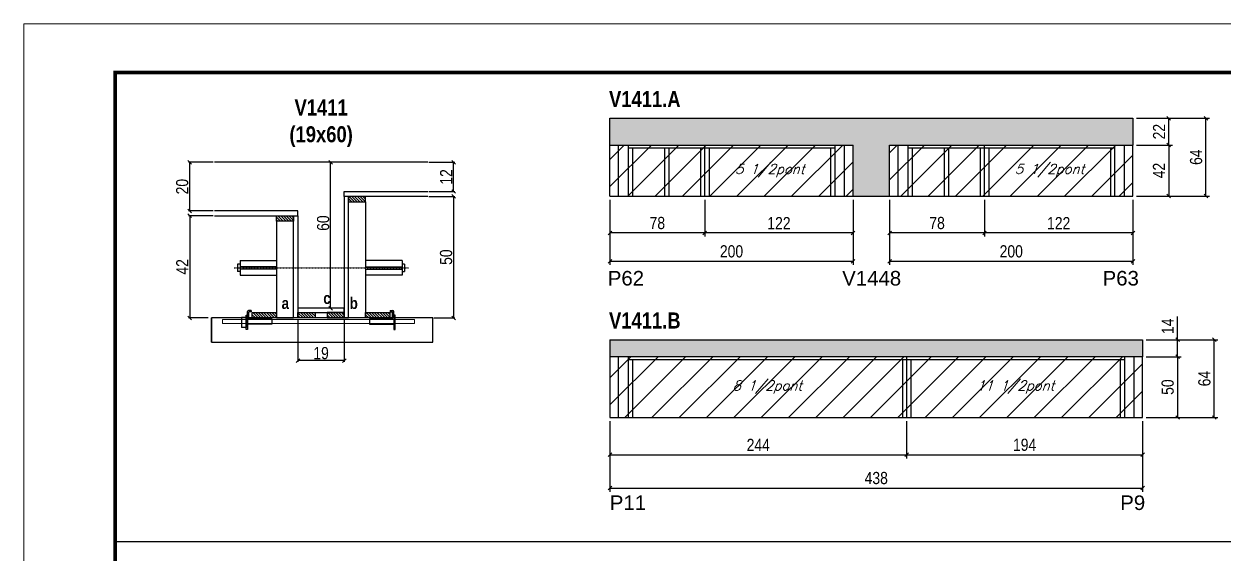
# Model space of a CAD drawing. Extents: x 3309 to 9563, y -2522 to 14608.
# Drawn here: x 4908 to 5894, y 9578 to 10014 of the extents above; entities that cross this region are included whole.
import ezdxf

# ---------------------------------------------------------------- set-up
doc = ezdxf.new("R2010")
doc.units = 0
doc.linetypes.add('DASHED', pattern=[0.75, 0.5, -0.25])
doc.linetypes.add('HIDDEN', pattern=[0.375, 0.25, -0.125])
for name, color, linetype in [('5', 5, 'Continuous'), ('barrote', 251, 'Continuous'), ('COTA', 241, 'Continuous'), ('detalhes', 4, 'Continuous'), ('NOMENCLATURA', 7, 'Continuous'), ('Painéis', 200, 'Continuous'), ('presilha', 1, 'Continuous'), ('SARR_2.2x10', 60, 'Continuous'), ('SARR_2.2x7', 40, 'Continuous'), ('SARR_3.5x7', 81, 'Continuous'), ('TENSOR', 3, 'Continuous'), ('texto', 7, 'Continuous')]:
    doc.layers.add(name, color=color, linetype=linetype)
for name, color, linetype, lineweight in [('CONCRETO', 251, 'Continuous', 25), ('Folhas', 255, 'Continuous', 9), ('Hachura', 251, 'Continuous', 9), ('SARRAFO DE PRESSAO', 251, 'DASHED', 9), ('SCO-___-LAJ', 2, 'Continuous', 0)]:
    doc.layers.add(name, color=color, linetype=linetype, lineweight=lineweight)
doc.styles.add('COTA TECNICA', font='techl___.ttf', dxfattribs={"height": 10})
doc.styles.add('COTA TECNICA 2X', font='techl___.ttf', dxfattribs={"height": 10})
doc.styles.add('Romans', font='romans.shx')
doc.styles.get("Standard").update_dxf_attribs({"font": 'arial.ttf'})
doc.styles.add('TECNICA', font='techb___.ttf', dxfattribs={"height": 10})
doc.dimstyles.new('PAINEL', dxfattribs={"dimtxt": 10, "dimasz": 3, "dimexe": 3, "dimexo": 3, "dimgap": 3, "dimtad": 1, "dimdec": 1, "dimzin": 12, "dimdsep": 46, "dimtxsty": 'COTA TECNICA', "dimblk1": 'OBLIQUE', "dimblk2": 'OBLIQUE', "dimsah": 1, "dimcen": 0.9, "dimclrd": 4, "dimclre": 4, "dimclrt": 240, "dimadec": 1, "dimazin": 3, "dimtfac": 1, "dimtdec": 1, "dimtmove": 0, "dimatfit": 3, "dimfxl": 1, "dimtolj": 1, "dimtzin": 12, "dimarcsym": 0})
doc.dimstyles.new('SECAO', dxfattribs={"dimscale": 0.333333, "dimtxt": 5, "dimasz": 9, "dimexe": 3, "dimexo": 3, "dimgap": 3, "dimtad": 1, "dimdec": 1, "dimlfac": 0.5, "dimzin": 12, "dimdsep": 46, "dimtxsty": 'COTA TECNICA 2X', "dimblk1": 'OBLIQUE', "dimblk2": 'OBLIQUE', "dimsah": 1, "dimcen": 0.9, "dimclrd": 4, "dimclre": 4, "dimclrt": 240, "dimadec": 1, "dimazin": 3, "dimtfac": 1, "dimtdec": 1, "dimtmove": 0, "dimatfit": 3, "dimfxl": 1, "dimtolj": 1, "dimtzin": 12, "dimarcsym": 0})
pattern_1 = [(135, (38368.6903, -113740.4296), (-1.122532015, -1.122532015), [])]

# ---------------------------------------------------------------- blocks, each defined once
blk = doc.blocks.new('9999999999')
at = {"layer": 'Folhas'}
blk.add_lwpolyline([(98138.98, 34190.21), (99623.98, 34190.21), (99623.98, 35240.21), (98138.98, 35240.21)], close=True, dxfattribs=at)
at = {"layer": 'Folhas', "color": 30, "const_width": 3}
blk.add_lwpolyline([(98213.98, 34230.21), (99583.98, 34230.21), (99583.98, 35200.21), (98213.98, 35200.21)], close=True, dxfattribs=at)
blk = doc.blocks.new('_Oblique')
at = {"color": 0, "linetype": 'ByBlock', "lineweight": -2}
blk.add_line((-0.5, -0.5), (0.5, 0.5), dxfattribs=at)
blk = doc.blocks.new('*D2009')
at = {"layer": 'COTA', "color": 4, "lineweight": -2, "transparency": 16777216}
for p, q in [((5133.15, 9770.74), (5133.15, 9735.65)), ((5171.15, 9770.74), (5171.15, 9735.65)), ((5171.15, 9736.65), (5133.15, 9736.65))]:
    blk.add_line(p, q, dxfattribs=at)
at = {"layer": 'Defpoints', "color": 0, "transparency": 16777216}
for p in [(5133.15, 9771.74), (5171.15, 9771.74), (5133.15, 9736.65)]:
    blk.add_point(p, dxfattribs=at)
at = {"layer": 'COTA', "color": 4, "lineweight": -2, "transparency": 16777216, "xscale": 3, "yscale": 3, "zscale": 3, "rotation": 180}
blk.add_blockref('_Oblique', (5133.15, 9736.65), dxfattribs=at)
at = {"layer": 'COTA', "color": 4, "lineweight": -2, "transparency": 16777216, "xscale": 3, "yscale": 3, "zscale": 3}
blk.add_blockref('_Oblique', (5171.15, 9736.65), dxfattribs=at)
at = {"layer": 'COTA', "color": 240, "transparency": 16777216, "insert": (5152.15, 9742.74), "char_height": 10, "attachment_point": 5, "style": 'COTA TECNICA 2X'}
blk.add_mtext('\\A1;19', dxfattribs=at)
blk = doc.blocks.new('PRESILHA METÁLICA 1')
at = {"layer": 'presilha'}
for p, q in [((6, 15.5), (7.5, 15.5)), ((6, -2.5), (6, 15.5)), ((7.5, 10.6), (7.5, 19.9)), ((7.5, 15.5), (7.5, -2.5)), ((12, 21), (8.6, 21)), ((9, 11.6), (9, 18.9)), ((12, 19.5), (9.6, 19.5)), ((12, 21), (12, 19.5)), ((0, 13), (6, 13)), ((0, 13), (0, 0)), ((6, 0), (0, 0)), ((6, 13), (6, 0)), ((37.5, 4.1), (7.5, 4.1)), ((37.5, 11), (9.6, 11)), ((37.5, 11), (37.5, 4.1)), ((7.5, -2.5), (6, -2.5))]:
    blk.add_line(p, q, dxfattribs=at)
for centre, radius, start, end in [((8.6, 19.9), 1.14, 90, 180), ((9.6, 18.9), 0.57, 90, 180), ((9.6, 11.6), 0.57, 180, 270)]:
    blk.add_arc(centre, radius, start, end, dxfattribs=at)
blk = doc.blocks.new('PRESILHA METÁLICA 2')
at = {"layer": 'presilha'}
for p, q in [((-5.2, 23.5), (-5.2, 22)), ((-5.2, 23.5), (-1.9, 23.5)), ((-5.2, 22), (-2.8, 22)), ((-2.2, 14.1), (-2.2, 21.4)), ((0.8, 18), (-0.8, 18)), ((-0.8, 18), (-0.8, 0)), ((-0.8, 14.6), (-0.8, 22.4)), ((0.8, 0), (0.8, 18)), ((-30.8, 13.5), (-30.8, 6.6)), ((-30.8, 13.5), (-2.8, 13.5)), ((-30.8, 6.6), (-0.8, 6.6)), ((-0.8, 0), (0.8, 0))]:
    blk.add_line(p, q, dxfattribs=at)
for centre, radius, start, end in [((-2.8, 21.4), 0.57, 0, 90), ((-1.9, 22.4), 1.14, 0, 90), ((-2.8, 14.1), 0.57, 270, 0)]:
    blk.add_arc(centre, radius, start, end, dxfattribs=at)
blk = doc.blocks.new('*D2010')
at = {"layer": 'COTA', "color": 4, "lineweight": -2, "transparency": 16777216}
for p, q in [((5063.45, 9855.74), (5043.1, 9855.74)), ((5044.1, 9855.74), (5044.1, 9771.74)), ((5059.34, 9771.74), (5043.1, 9771.74))]:
    blk.add_line(p, q, dxfattribs=at)
at = {"layer": 'Defpoints', "color": 0, "transparency": 16777216}
for p in [(5064.45, 9855.74), (5044.1, 9771.74), (5060.34, 9771.74)]:
    blk.add_point(p, dxfattribs=at)
at = {"layer": 'COTA', "color": 4, "lineweight": -2, "transparency": 16777216, "xscale": 3, "yscale": 3, "zscale": 3}
for p, rotation in [((5044.1, 9855.74), 90), ((5044.1, 9771.74), 270)]:
    blk.add_blockref('_Oblique', p, dxfattribs=dict(at, rotation=rotation))
at = {"layer": 'COTA', "color": 240, "transparency": 16777216, "insert": (5038.03, 9813.74), "char_height": 10, "attachment_point": 5, "rotation": 90, "style": 'COTA TECNICA 2X'}
blk.add_mtext('\\A1;42', dxfattribs=at)
blk = doc.blocks.new('*D2011')
at = {"layer": 'COTA', "color": 4, "lineweight": -2, "transparency": 16777216}
for p, q in [((5240.85, 9871.74), (5262.07, 9871.74)), ((5261.07, 9871.74), (5261.07, 9771.74)), ((5244.96, 9771.74), (5262.07, 9771.74))]:
    blk.add_line(p, q, dxfattribs=at)
at = {"layer": 'Defpoints', "color": 0, "transparency": 16777216}
for p in [(5239.85, 9871.74), (5243.96, 9771.74), (5261.07, 9771.74)]:
    blk.add_point(p, dxfattribs=at)
at = {"layer": 'COTA', "color": 4, "lineweight": -2, "transparency": 16777216, "xscale": 3, "yscale": 3, "zscale": 3}
for p, rotation in [((5261.07, 9871.74), 90), ((5261.07, 9771.74), 270)]:
    blk.add_blockref('_Oblique', p, dxfattribs=dict(at, rotation=rotation))
at = {"layer": 'COTA', "color": 240, "transparency": 16777216, "insert": (5254.96, 9821.74), "char_height": 10, "attachment_point": 5, "rotation": 90, "style": 'COTA TECNICA 2X'}
blk.add_mtext('\\A1;50', dxfattribs=at)
blk = doc.blocks.new('*D2012')
at = {"layer": 'COTA', "color": 4, "lineweight": -2, "transparency": 16777216}
for p, q in [((5170.15, 9899.74), (5158.98, 9899.74)), ((5159.98, 9779.74), (5159.98, 9899.74)), ((5170.15, 9779.74), (5158.98, 9779.74))]:
    blk.add_line(p, q, dxfattribs=at)
at = {"layer": 'Defpoints', "color": 0, "transparency": 16777216}
for p in [(5159.98, 9899.74), (5171.15, 9899.74), (5171.15, 9779.74)]:
    blk.add_point(p, dxfattribs=at)
at = {"layer": 'COTA', "color": 4, "lineweight": -2, "transparency": 16777216, "xscale": 3, "yscale": 3, "zscale": 3}
for p, rotation in [((5159.98, 9899.74), 90), ((5159.98, 9779.74), 270)]:
    blk.add_blockref('_Oblique', p, dxfattribs=dict(at, rotation=rotation))
at = {"layer": 'COTA', "color": 240, "transparency": 16777216, "insert": (5153.87, 9849.74), "char_height": 10, "attachment_point": 5, "rotation": 90, "style": 'COTA TECNICA 2X'}
blk.add_mtext('\\A1;60', dxfattribs=at)
blk = doc.blocks.new('*D2013')
at = {"layer": 'COTA', "color": 4, "lineweight": -2, "transparency": 16777216}
for p, q in [((5240.85, 9899.74), (5262.07, 9899.74)), ((5261.07, 9875.74), (5261.07, 9899.74)), ((5240.85, 9875.74), (5262.07, 9875.74))]:
    blk.add_line(p, q, dxfattribs=at)
at = {"layer": 'Defpoints', "color": 0, "transparency": 16777216}
for p in [(5239.85, 9899.74), (5261.07, 9899.74), (5239.85, 9875.74)]:
    blk.add_point(p, dxfattribs=at)
at = {"layer": 'COTA', "color": 4, "lineweight": -2, "transparency": 16777216, "xscale": 3, "yscale": 3, "zscale": 3}
for p, rotation in [((5261.07, 9899.74), 90), ((5261.07, 9875.74), 270)]:
    blk.add_blockref('_Oblique', p, dxfattribs=dict(at, rotation=rotation))
at = {"layer": 'COTA', "color": 240, "transparency": 16777216, "insert": (5255.01, 9887.74), "char_height": 10, "attachment_point": 5, "rotation": 90, "style": 'COTA TECNICA 2X'}
blk.add_mtext('\\A1;12', dxfattribs=at)
blk = doc.blocks.new('*D2014')
at = {"layer": 'COTA', "color": 4, "lineweight": -2, "transparency": 16777216}
for p, q in [((5063.45, 9899.74), (5043.1, 9899.74)), ((5044.1, 9859.74), (5044.1, 9899.74)), ((5063.45, 9859.74), (5043.1, 9859.74))]:
    blk.add_line(p, q, dxfattribs=at)
at = {"layer": 'Defpoints', "color": 0, "transparency": 16777216}
for p in [(5044.1, 9899.74), (5064.45, 9899.74), (5064.45, 9859.74)]:
    blk.add_point(p, dxfattribs=at)
at = {"layer": 'COTA', "color": 4, "lineweight": -2, "transparency": 16777216, "xscale": 3, "yscale": 3, "zscale": 3}
for p, rotation in [((5044.1, 9899.74), 90), ((5044.1, 9859.74), 270)]:
    blk.add_blockref('_Oblique', p, dxfattribs=dict(at, rotation=rotation))
at = {"layer": 'COTA', "color": 240, "transparency": 16777216, "insert": (5038, 9879.74), "char_height": 10, "attachment_point": 5, "rotation": 90, "style": 'COTA TECNICA 2X'}
blk.add_mtext('\\A1;20', dxfattribs=at)
blk = doc.blocks.new('*D2015')
at = {"layer": 'COTA', "color": 4, "linetype": 'ByBlock', "lineweight": -2, "transparency": 16777216}
for p, q in [((5389.6, 9868.98), (5389.6, 9815.36)), ((5589.6, 9868.98), (5589.6, 9815.36)), ((5389.6, 9818.36), (5589.6, 9818.36))]:
    blk.add_line(p, q, dxfattribs=at)
at = {"layer": 'Defpoints', "color": 0, "linetype": 'ByBlock', "transparency": 16777216}
for p in [(5389.6, 9871.98), (5589.6, 9871.98), (5589.6, 9818.36)]:
    blk.add_point(p, dxfattribs=at)
at = {"layer": 'COTA', "color": 4, "linetype": 'ByBlock', "lineweight": -2, "transparency": 16777216, "xscale": 3, "yscale": 3, "zscale": 3, "rotation": 180}
blk.add_blockref('_Oblique', (5389.6, 9818.36), dxfattribs=at)
at = {"layer": 'COTA', "color": 4, "linetype": 'ByBlock', "lineweight": -2, "transparency": 16777216, "xscale": 3, "yscale": 3, "zscale": 3}
blk.add_blockref('_Oblique', (5589.6, 9818.36), dxfattribs=at)
at = {"layer": 'COTA', "color": 240, "linetype": 'ByBlock', "transparency": 16777216, "insert": (5489.6, 9826.46), "char_height": 10, "attachment_point": 5, "style": 'COTA TECNICA'}
blk.add_mtext('\\A1;200', dxfattribs=at)
blk = doc.blocks.new('*D2016')
at = {"layer": 'COTA', "color": 4, "lineweight": -2, "transparency": 16777216}
for p, q in [((5467.6, 9868.98), (5467.6, 9838.67)), ((5589.6, 9868.98), (5589.6, 9838.67)), ((5589.6, 9841.67), (5467.6, 9841.67))]:
    blk.add_line(p, q, dxfattribs=at)
at = {"layer": 'Defpoints', "color": 0, "transparency": 16777216}
for p in [(5467.6, 9871.98), (5589.6, 9871.98), (5467.6, 9841.67)]:
    blk.add_point(p, dxfattribs=at)
at = {"layer": 'COTA', "color": 4, "lineweight": -2, "transparency": 16777216, "xscale": 3, "yscale": 3, "zscale": 3, "rotation": 180}
blk.add_blockref('_Oblique', (5467.6, 9841.67), dxfattribs=at)
at = {"layer": 'COTA', "color": 4, "lineweight": -2, "transparency": 16777216, "xscale": 3, "yscale": 3, "zscale": 3}
blk.add_blockref('_Oblique', (5589.6, 9841.67), dxfattribs=at)
at = {"layer": 'COTA', "color": 240, "transparency": 16777216, "insert": (5528.6, 9849.73), "char_height": 10, "attachment_point": 5, "style": 'COTA TECNICA'}
blk.add_mtext('\\A1;122', dxfattribs=at)
blk = doc.blocks.new('*D2017')
at = {"layer": 'COTA', "color": 4, "lineweight": -2, "transparency": 16777216}
for p, q in [((5389.6, 9868.98), (5389.6, 9838.67)), ((5467.6, 9868.98), (5467.6, 9838.67)), ((5467.6, 9841.67), (5389.6, 9841.67))]:
    blk.add_line(p, q, dxfattribs=at)
at = {"layer": 'Defpoints', "color": 0, "transparency": 16777216}
for p in [(5389.6, 9871.98), (5467.6, 9871.98), (5389.6, 9841.67)]:
    blk.add_point(p, dxfattribs=at)
at = {"layer": 'COTA', "color": 4, "lineweight": -2, "transparency": 16777216, "xscale": 3, "yscale": 3, "zscale": 3, "rotation": 180}
blk.add_blockref('_Oblique', (5389.6, 9841.67), dxfattribs=at)
at = {"layer": 'COTA', "color": 4, "lineweight": -2, "transparency": 16777216, "xscale": 3, "yscale": 3, "zscale": 3}
blk.add_blockref('_Oblique', (5467.6, 9841.67), dxfattribs=at)
at = {"layer": 'COTA', "color": 240, "transparency": 16777216, "insert": (5428.6, 9849.77), "char_height": 10, "attachment_point": 5, "style": 'COTA TECNICA'}
blk.add_mtext('\\A1;78', dxfattribs=at)
blk = doc.blocks.new('*D2018')
at = {"layer": 'COTA', "color": 4, "linetype": 'ByBlock', "lineweight": -2, "transparency": 16777216}
for p, q in [((5619.6, 9868.98), (5619.6, 9815.36)), ((5819.6, 9868.98), (5819.6, 9815.36)), ((5619.6, 9818.36), (5819.6, 9818.36))]:
    blk.add_line(p, q, dxfattribs=at)
at = {"layer": 'Defpoints', "color": 0, "linetype": 'ByBlock', "transparency": 16777216}
for p in [(5619.6, 9871.98), (5819.6, 9871.98), (5819.6, 9818.36)]:
    blk.add_point(p, dxfattribs=at)
at = {"layer": 'COTA', "color": 4, "linetype": 'ByBlock', "lineweight": -2, "transparency": 16777216, "xscale": 3, "yscale": 3, "zscale": 3, "rotation": 180}
blk.add_blockref('_Oblique', (5619.6, 9818.36), dxfattribs=at)
at = {"layer": 'COTA', "color": 4, "linetype": 'ByBlock', "lineweight": -2, "transparency": 16777216, "xscale": 3, "yscale": 3, "zscale": 3}
blk.add_blockref('_Oblique', (5819.6, 9818.36), dxfattribs=at)
at = {"layer": 'COTA', "color": 240, "linetype": 'ByBlock', "transparency": 16777216, "insert": (5719.6, 9826.46), "char_height": 10, "attachment_point": 5, "style": 'COTA TECNICA'}
blk.add_mtext('\\A1;200', dxfattribs=at)
blk = doc.blocks.new('*D2019')
at = {"layer": 'COTA', "color": 4, "lineweight": -2, "transparency": 16777216}
for p, q in [((5697.6, 9868.98), (5697.6, 9838.67)), ((5819.6, 9868.98), (5819.6, 9838.67)), ((5819.6, 9841.67), (5697.6, 9841.67))]:
    blk.add_line(p, q, dxfattribs=at)
at = {"layer": 'Defpoints', "color": 0, "transparency": 16777216}
for p in [(5697.6, 9871.98), (5819.6, 9871.98), (5697.6, 9841.67)]:
    blk.add_point(p, dxfattribs=at)
at = {"layer": 'COTA', "color": 4, "lineweight": -2, "transparency": 16777216, "xscale": 3, "yscale": 3, "zscale": 3, "rotation": 180}
blk.add_blockref('_Oblique', (5697.6, 9841.67), dxfattribs=at)
at = {"layer": 'COTA', "color": 4, "lineweight": -2, "transparency": 16777216, "xscale": 3, "yscale": 3, "zscale": 3}
blk.add_blockref('_Oblique', (5819.6, 9841.67), dxfattribs=at)
at = {"layer": 'COTA', "color": 240, "transparency": 16777216, "insert": (5758.6, 9849.73), "char_height": 10, "attachment_point": 5, "style": 'COTA TECNICA'}
blk.add_mtext('\\A1;122', dxfattribs=at)
blk = doc.blocks.new('*D2020')
at = {"layer": 'COTA', "color": 4, "lineweight": -2, "transparency": 16777216}
for p, q in [((5619.6, 9868.98), (5619.6, 9838.67)), ((5697.6, 9868.98), (5697.6, 9838.67)), ((5697.6, 9841.67), (5619.6, 9841.67))]:
    blk.add_line(p, q, dxfattribs=at)
at = {"layer": 'Defpoints', "color": 0, "transparency": 16777216}
for p in [(5619.6, 9871.98), (5697.6, 9871.98), (5619.6, 9841.67)]:
    blk.add_point(p, dxfattribs=at)
at = {"layer": 'COTA', "color": 4, "lineweight": -2, "transparency": 16777216, "xscale": 3, "yscale": 3, "zscale": 3, "rotation": 180}
blk.add_blockref('_Oblique', (5619.6, 9841.67), dxfattribs=at)
at = {"layer": 'COTA', "color": 4, "lineweight": -2, "transparency": 16777216, "xscale": 3, "yscale": 3, "zscale": 3}
blk.add_blockref('_Oblique', (5697.6, 9841.67), dxfattribs=at)
at = {"layer": 'COTA', "color": 240, "transparency": 16777216, "insert": (5658.6, 9849.77), "char_height": 10, "attachment_point": 5, "style": 'COTA TECNICA'}
blk.add_mtext('\\A1;78', dxfattribs=at)
blk = doc.blocks.new('*D2021')
at = {"layer": 'COTA', "color": 4, "lineweight": -2, "transparency": 16777216}
for p, q in [((5822.6, 9913.98), (5852.14, 9913.98)), ((5849.14, 9913.98), (5849.14, 9871.98)), ((5822.6, 9871.98), (5852.14, 9871.98))]:
    blk.add_line(p, q, dxfattribs=at)
at = {"layer": 'Defpoints', "color": 0, "transparency": 16777216}
for p in [(5819.6, 9913.98, 0), (5819.6, 9871.98, 0), (5849.14, 9871.98)]:
    blk.add_point(p, dxfattribs=at)
at = {"layer": 'COTA', "color": 4, "lineweight": -2, "transparency": 16777216, "xscale": 3, "yscale": 3, "zscale": 3}
for p, rotation in [((5849.14, 9913.98), 90), ((5849.14, 9871.98), 270)]:
    blk.add_blockref('_Oblique', p, dxfattribs=dict(at, rotation=rotation))
at = {"layer": 'COTA', "color": 240, "transparency": 16777216, "insert": (5841.07, 9892.98), "char_height": 10, "attachment_point": 5, "rotation": 90, "style": 'COTA TECNICA'}
blk.add_mtext('\\A1;42', dxfattribs=at)
blk = doc.blocks.new('*D2022')
at = {"layer": 'COTA', "color": 4, "lineweight": -2, "transparency": 16777216}
for p, q in [((5822.6, 9935.98), (5852.14, 9935.98)), ((5849.14, 9913.98), (5849.14, 9935.98)), ((5822.6, 9913.98), (5852.14, 9913.98))]:
    blk.add_line(p, q, dxfattribs=at)
at = {"layer": 'Defpoints', "color": 0, "transparency": 16777216}
for p in [(5819.6, 9935.98, 0), (5849.14, 9935.98), (5819.6, 9913.98, 0)]:
    blk.add_point(p, dxfattribs=at)
at = {"layer": 'COTA', "color": 4, "lineweight": -2, "transparency": 16777216, "xscale": 3, "yscale": 3, "zscale": 3}
for p, rotation in [((5849.14, 9935.98), 90), ((5849.14, 9913.98), 270)]:
    blk.add_blockref('_Oblique', p, dxfattribs=dict(at, rotation=rotation))
at = {"layer": 'COTA', "color": 240, "transparency": 16777216, "insert": (5841.14, 9924.98), "char_height": 10, "attachment_point": 5, "rotation": 90, "style": 'COTA TECNICA'}
blk.add_mtext('\\A1;22', dxfattribs=at)
blk = doc.blocks.new('*D2023')
at = {"layer": 'COTA', "color": 4, "lineweight": -2, "transparency": 16777216}
for p, q in [((5822.6, 9935.98), (5882.72, 9935.98)), ((5879.72, 9871.98), (5879.72, 9935.98)), ((5822.6, 9871.98), (5882.72, 9871.98))]:
    blk.add_line(p, q, dxfattribs=at)
at = {"layer": 'Defpoints', "color": 0, "transparency": 16777216}
for p in [(5819.6, 9935.98, 0), (5879.72, 9935.98), (5819.6, 9871.98, 0)]:
    blk.add_point(p, dxfattribs=at)
at = {"layer": 'COTA', "color": 4, "lineweight": -2, "transparency": 16777216, "xscale": 3, "yscale": 3, "zscale": 3}
for p, rotation in [((5879.72, 9935.98), 90), ((5879.72, 9871.98), 270)]:
    blk.add_blockref('_Oblique', p, dxfattribs=dict(at, rotation=rotation))
at = {"layer": 'COTA', "color": 240, "transparency": 16777216, "insert": (5871.61, 9903.98), "char_height": 10, "attachment_point": 5, "rotation": 90, "style": 'COTA TECNICA'}
blk.add_mtext('\\A1;64', dxfattribs=at)
blk = doc.blocks.new('*D2024')
at = {"layer": 'COTA', "color": 4, "lineweight": -2, "transparency": 16777216}
for p, q in [((5389.6, 9686.84), (5389.6, 9628.74)), ((5827.6, 9686.84), (5827.6, 9628.74)), ((5389.6, 9631.74), (5827.6, 9631.74))]:
    blk.add_line(p, q, dxfattribs=at)
at = {"layer": 'Defpoints', "color": 0, "transparency": 16777216}
for p in [(5389.6, 9689.84), (5827.6, 9689.84), (5827.6, 9631.74)]:
    blk.add_point(p, dxfattribs=at)
at = {"layer": 'COTA', "color": 4, "lineweight": -2, "transparency": 16777216, "xscale": 3, "yscale": 3, "zscale": 3, "rotation": 180}
blk.add_blockref('_Oblique', (5389.6, 9631.74), dxfattribs=at)
at = {"layer": 'COTA', "color": 4, "lineweight": -2, "transparency": 16777216, "xscale": 3, "yscale": 3, "zscale": 3}
blk.add_blockref('_Oblique', (5827.6, 9631.74), dxfattribs=at)
at = {"layer": 'COTA', "color": 240, "transparency": 16777216, "insert": (5608.6, 9639.98), "char_height": 10, "attachment_point": 5, "style": 'COTA TECNICA'}
blk.add_mtext('\\A1;438', dxfattribs=at)
blk = doc.blocks.new('*D2025')
at = {"layer": 'COTA', "color": 4, "lineweight": -2, "transparency": 16777216}
for p, q in [((5389.6, 9686.84), (5389.6, 9656.22)), ((5633.6, 9686.84), (5633.6, 9656.22)), ((5389.6, 9659.22), (5633.6, 9659.22))]:
    blk.add_line(p, q, dxfattribs=at)
at = {"layer": 'Defpoints', "color": 0, "transparency": 16777216}
for p in [(5389.6, 9689.84), (5633.6, 9689.84), (5633.6, 9659.22)]:
    blk.add_point(p, dxfattribs=at)
at = {"layer": 'COTA', "color": 4, "lineweight": -2, "transparency": 16777216, "xscale": 3, "yscale": 3, "zscale": 3, "rotation": 180}
blk.add_blockref('_Oblique', (5389.6, 9659.22), dxfattribs=at)
at = {"layer": 'COTA', "color": 4, "lineweight": -2, "transparency": 16777216, "xscale": 3, "yscale": 3, "zscale": 3}
blk.add_blockref('_Oblique', (5633.6, 9659.22), dxfattribs=at)
at = {"layer": 'COTA', "color": 240, "transparency": 16777216, "insert": (5511.6, 9667.29), "char_height": 10, "attachment_point": 5, "style": 'COTA TECNICA'}
blk.add_mtext('\\A1;244', dxfattribs=at)
blk = doc.blocks.new('*D2026')
at = {"layer": 'COTA', "color": 4, "lineweight": -2, "transparency": 16777216}
for p, q in [((5633.6, 9686.84), (5633.6, 9656.22)), ((5827.6, 9686.84), (5827.6, 9656.22)), ((5633.6, 9659.22), (5827.6, 9659.22))]:
    blk.add_line(p, q, dxfattribs=at)
at = {"layer": 'Defpoints', "color": 0, "transparency": 16777216}
for p in [(5633.6, 9689.84), (5827.6, 9689.84), (5827.6, 9659.22)]:
    blk.add_point(p, dxfattribs=at)
at = {"layer": 'COTA', "color": 4, "lineweight": -2, "transparency": 16777216, "xscale": 3, "yscale": 3, "zscale": 3, "rotation": 180}
blk.add_blockref('_Oblique', (5633.6, 9659.22), dxfattribs=at)
at = {"layer": 'COTA', "color": 4, "lineweight": -2, "transparency": 16777216, "xscale": 3, "yscale": 3, "zscale": 3}
blk.add_blockref('_Oblique', (5827.6, 9659.22), dxfattribs=at)
at = {"layer": 'COTA', "color": 240, "transparency": 16777216, "insert": (5730.6, 9667.32), "char_height": 10, "attachment_point": 5, "style": 'COTA TECNICA'}
blk.add_mtext('\\A1;194', dxfattribs=at)
blk = doc.blocks.new('*D2027')
at = {"layer": 'COTA', "color": 4, "lineweight": -2, "transparency": 16777216}
for p, q in [((5856.33, 9753.84), (5856.33, 9772.95)), ((5830.6, 9753.84), (5859.33, 9753.84)), ((5856.33, 9739.84), (5856.33, 9753.84)), ((5830.6, 9739.84), (5859.33, 9739.84))]:
    blk.add_line(p, q, dxfattribs=at)
at = {"layer": 'Defpoints', "color": 0, "transparency": 16777216}
for p in [(5827.6, 9753.84), (5856.33, 9753.84), (5827.6, 9739.84)]:
    blk.add_point(p, dxfattribs=at)
at = {"layer": 'COTA', "color": 4, "lineweight": -2, "transparency": 16777216, "xscale": 3, "yscale": 3, "zscale": 3}
for p, rotation in [((5856.33, 9753.84), 90), ((5856.33, 9739.84), 270)]:
    blk.add_blockref('_Oblique', p, dxfattribs=dict(at, rotation=rotation))
at = {"layer": 'COTA', "color": 240, "transparency": 16777216, "insert": (5848.25, 9764.89), "char_height": 10, "attachment_point": 5, "rotation": 90, "style": 'COTA TECNICA'}
blk.add_mtext('\\A1;14', dxfattribs=at)
blk = doc.blocks.new('*D2028')
at = {"layer": 'COTA', "color": 4, "lineweight": -2, "transparency": 16777216}
for p, q in [((5830.6, 9739.84), (5859.33, 9739.84)), ((5856.33, 9739.84), (5856.33, 9689.84)), ((5830.6, 9689.84), (5859.33, 9689.84))]:
    blk.add_line(p, q, dxfattribs=at)
at = {"layer": 'Defpoints', "color": 0, "transparency": 16777216}
for p in [(5827.6, 9739.84), (5827.6, 9689.84), (5856.33, 9689.84)]:
    blk.add_point(p, dxfattribs=at)
at = {"layer": 'COTA', "color": 4, "lineweight": -2, "transparency": 16777216, "xscale": 3, "yscale": 3, "zscale": 3}
for p, rotation in [((5856.33, 9739.84), 90), ((5856.33, 9689.84), 270)]:
    blk.add_blockref('_Oblique', p, dxfattribs=dict(at, rotation=rotation))
at = {"layer": 'COTA', "color": 240, "transparency": 16777216, "insert": (5848.22, 9714.84), "char_height": 10, "attachment_point": 5, "rotation": 90, "style": 'COTA TECNICA'}
blk.add_mtext('\\A1;50', dxfattribs=at)
blk = doc.blocks.new('*D2029')
at = {"layer": 'COTA', "color": 4, "lineweight": -2, "transparency": 16777216}
for p, q in [((5830.6, 9753.84), (5889.56, 9753.84)), ((5886.56, 9689.84), (5886.56, 9753.84)), ((5830.6, 9689.84), (5889.56, 9689.84))]:
    blk.add_line(p, q, dxfattribs=at)
at = {"layer": 'Defpoints', "color": 0, "transparency": 16777216}
for p in [(5827.6, 9753.84), (5886.56, 9753.84), (5827.6, 9689.84)]:
    blk.add_point(p, dxfattribs=at)
at = {"layer": 'COTA', "color": 4, "lineweight": -2, "transparency": 16777216, "xscale": 3, "yscale": 3, "zscale": 3}
for p, rotation in [((5886.56, 9753.84), 90), ((5886.56, 9689.84), 270)]:
    blk.add_blockref('_Oblique', p, dxfattribs=dict(at, rotation=rotation))
at = {"layer": 'COTA', "color": 240, "transparency": 16777216, "insert": (5878.46, 9721.84), "char_height": 10, "attachment_point": 5, "rotation": 90, "style": 'COTA TECNICA'}
blk.add_mtext('\\A1;64', dxfattribs=at)

msp = doc.modelspace()

# ---------------------------------------------------------------- hatches: boundary and pattern name
at = {"layer": 'COTA'}
h = msp.add_hatch(dxfattribs=at)
h.set_pattern_fill('AR-CONC', color=256, scale=0.03)
h.set_pattern_definition([(50, (48.9945, 12.145), (5.46554, -0.4781726), [0.5715, -6.2865]), (355, (48.9945, 12.145), (-1.0573026, 5.7317054), [0.4572, -5.0292175]), (100.451445, (49.45, 12.105), (4.4082374, 5.2535326), [0.4857003, -5.3427073]), (46.1842, (48.9945, 13.669), (8.1323712, -1.26127), [0.85725, -9.42975]), (96.63556, (49.672, 13.564), (7.122124, 7.422784), [0.7285507, -8.014068]), (351.18415, (48.9945, 13.669), (7.122124, 7.422784), [0.685799, -7.543792]), (21, (49.7565, 13.288), (4.5484317, -3.067956), [0.5715, -6.2865]), (326, (49.7565, 13.288), (1.8540609, 5.525639), [0.4572, -5.0292]), (71.451445, (50.1356, 13.032), (6.4024926, 2.457683), [0.4857003, -5.342698]), (37.5, (48.9945, 12.1448), (0.0926581, 2.53665117), [0, -4.96824, 0, -5.1054, 0, -5.04825]), (7.5, (48.9945, 12.1448), (2.0045899, 3.00541724), [0, -2.91084, 0, -4.85394, 0, -1.92405]), (327.5, (47.2953, 12.1448), (4.06771786, -0.17186232), [0, -1.905, 0, -5.9436, 0, -7.8867]), (317.5, (46.5333, 12.145), (4.4438754, 0.7627947), [0, -2.4765, 0, -3.94716, 0, -5.6007])])
h.paths.add_polyline_path([(5619.6, 9913.98), (5819.6, 9913.98), (5819.6, 9935.98), (5389.6, 9935.98), (5389.6, 9913.98), (5589.6, 9913.98), (5589.6, 9871.98), (5619.6, 9871.98)])
h = msp.add_hatch(dxfattribs=at)
h.set_pattern_fill('AR-CONC', color=256, scale=0.03)
h.set_pattern_definition([(50, (-1599.7976, -2461.6294), (5.46554, -0.4781726), [0.5715, -6.2865]), (355, (-1599.7976, -2461.6294), (-1.0573026, 5.7317054), [0.4572, -5.0292175]), (100.451445, (-1599.342, -2461.669), (4.4082374, 5.2535326), [0.4857003, -5.3427073]), (46.1842, (-1599.7976, -2460.1054), (8.1323712, -1.2612698), [0.85725, -9.42975]), (96.63556, (-1599.12, -2460.2105), (7.122124, 7.4227837), [0.7285507, -8.0140682]), (351.18415, (-1599.7976, -2460.105), (7.122124, 7.4227837), [0.685799, -7.543792]), (21, (-1599.0356, -2460.4864), (4.5484317, -3.067956), [0.5715, -6.2865]), (326, (-1599.0356, -2460.4864), (1.8540609, 5.525639), [0.4572, -5.0292]), (71.451445, (-1598.6565, -2460.742), (6.4024926, 2.457683), [0.4857003, -5.3426981]), (37.5, (-1599.7976, -2461.6294), (0.0926581, 2.53665117), [0, -4.96824, 0, -5.1054, 0, -5.04825]), (7.5, (-1599.7976, -2461.6294), (2.0045899, 3.00541724), [0, -2.91084, 0, -4.85394, 0, -1.92405]), (327.5, (-1601.4968, -2461.6294), (4.06771786, -0.17186232), [0, -1.905, 0, -5.9436, 0, -7.8867]), (317.5, (-1602.2588, -2461.6294), (4.4438754, 0.7627947), [0, -2.4765, 0, -3.94716, 0, -5.6007])])
h.paths.add_polyline_path([(5389.6, 9753.84), (5389.6, 9739.84), (5827.6, 9739.84), (5827.6, 9753.84)])
at = {"layer": 'Hachura'}
h = msp.add_hatch(dxfattribs=at)
h.set_pattern_fill('ANSI31', color=256, scale=5)
h.paths.add_polyline_path([(5389.6, 9913.98), (5389.6, 9871.98), (5467.6, 9871.98), (5467.6, 9913.98)])
h.paths.add_polyline_path([(5467.6, 9913.98), (5467.6, 9871.98), (5589.6, 9871.98), (5589.6, 9913.98)])
h.paths.add_polyline_path([(5619.6, 9913.98), (5619.6, 9871.98), (5697.6, 9871.98), (5697.6, 9913.98)])
h.paths.add_polyline_path([(5697.6, 9913.98), (5697.6, 9871.98), (5819.6, 9871.98), (5819.6, 9913.98)])
h.paths.add_polyline_path([(5633.6, 9739.84), (5633.6, 9689.84), (5827.6, 9689.84), (5827.6, 9739.84)])
h.paths.add_polyline_path([(5389.6, 9739.84), (5389.6, 9689.84), (5633.6, 9689.84), (5633.6, 9739.84)])
at = {"layer": 'SARR_2.2x10'}
h = msp.add_hatch(dxfattribs=at)
h.set_pattern_fill('ANSI31', color=256, scale=0.5, angle=90)
h.set_pattern_definition([(135, (38289.0903, -113740.4296), (-1.122532015, -1.122532015), [])])
h.paths.add_polyline_path([(5095.55, 9776.14), (5095.55, 9771.74), (5115.55, 9771.74), (5115.55, 9776.14)])
h = msp.add_hatch(dxfattribs=at)
h.set_pattern_fill('ANSI31', color=256, scale=0.5, angle=90)
h.set_pattern_definition([(135, (38382.2903, -113740.4296), (-1.122532015, -1.122532015), [])])
h.paths.add_polyline_path([(5188.75, 9776.14), (5188.75, 9771.74), (5208.75, 9771.74), (5208.75, 9776.14)])
at = {"layer": 'SARR_2.2x7'}
h = msp.add_hatch(dxfattribs=at)
h.set_pattern_fill('ANSI31', color=256, scale=0.5, angle=90)
h.set_pattern_definition([(135, (38283.0903, -113644.8296), (-1.122532015, -1.122532015), [])])
h.paths.add_polyline_path([(5174.75, 9871.74), (5174.75, 9867.34), (5188.75, 9867.34), (5188.75, 9871.74)])
h = msp.add_hatch(dxfattribs=at)
h.set_pattern_fill('ANSI31', color=256, scale=0.5, angle=90)
h.set_pattern_definition([(135, (38303.0903, -113660.8296), (-1.122532015, -1.122532015), [])])
h.paths.add_polyline_path([(5129.55, 9855.74), (5129.55, 9851.34), (5115.55, 9851.34), (5115.55, 9855.74)])
h = msp.add_hatch(dxfattribs=at)
h.set_pattern_fill('ANSI31', color=256, scale=0.5, angle=90)
h.set_pattern_definition(pattern_1)
h.paths.add_polyline_path([(5147.15, 9771.74), (5147.15, 9776.14), (5133.15, 9776.14), (5133.15, 9771.74)])
h = msp.add_hatch(dxfattribs=at)
h.set_pattern_fill('ANSI31', color=256, scale=0.5, angle=90)
h.set_pattern_definition(pattern_1)
h.paths.add_polyline_path([(5157.15, 9776.14), (5157.15, 9771.74), (5171.15, 9771.74), (5171.15, 9776.14)])

# ---------------------------------------------------------------- linework, layer by layer
at = {"ltscale": 3}
for p, q in [((5083.55, 9815.91), (5083.55, 9809.91)), ((5085.55, 9815.91), (5083.55, 9815.91)), ((5085.55, 9809.91), (5083.55, 9809.91)), ((5085.55, 9818.91), (5085.55, 9806.91)), ((5085.55, 9818.91), (5115.55, 9818.91)), ((5115.55, 9813.91), (5085.55, 9813.91)), ((5115.55, 9811.91), (5085.55, 9811.91)), ((5218.75, 9818.91), (5188.75, 9818.91)), ((5188.75, 9813.91), (5218.75, 9813.91)), ((5188.75, 9811.91), (5218.75, 9811.91)), ((5218.75, 9818.91), (5218.75, 9806.91)), ((5220.75, 9815.91), (5218.75, 9815.91)), ((5218.75, 9809.91), (5220.75, 9809.91)), ((5220.75, 9815.91), (5220.75, 9809.91)), ((5085.55, 9806.91), (5115.55, 9806.91)), ((5218.75, 9806.91), (5188.75, 9806.91))]:
    msp.add_line(p, q, dxfattribs=at)
at = {"layer": 'barrote'}
msp.add_lwpolyline([(5062.1, 9751.74), (5244.01, 9751.74), (5244.01, 9771.74), (5062.1, 9771.74)], close=True, dxfattribs=at)
at = {"layer": 'CONCRETO', "linetype": 'Continuous'}
msp.add_line((5239.85, 9899.74), (5064.45, 9899.74), dxfattribs=at)
at = {"layer": 'COTA'}
for p, q in [((5389.6, 9913.98, 0), (5389.6, 9935.98, 0)), ((5389.6, 9935.98, 0), (5819.6, 9935.98, 0)), ((5819.6, 9935.98, 0), (5819.6, 9913.98, 0)), ((5589.6, 9871.98, 0), (5619.6, 9871.98, 0)), ((5389.6, 9753.84, 0), (5389.6, 9739.84, 0)), ((5389.6, 9753.84, 0), (5827.6, 9753.84, 0)), ((5827.6, 9753.84, 0), (5827.6, 9739.84, 0)), ((4982.87, 9587.7), (6352.87, 9587.7))]:
    msp.add_line(p, q, dxfattribs=at)
at = {"layer": 'detalhes', "color": 250}
msp.add_line((5062.1, 9751.74), (5062.1, 9771.74), dxfattribs=at)
at = {"layer": 'Painéis', "linetype": 'ByBlock'}
for p, q in [((5389.6, 9913.98, 0), (5589.6, 9913.98, 0)), ((5389.6, 9871.98, 0), (5389.6, 9913.98, 0)), ((5467.6, 9871.98, 0), (5467.6, 9913.98, 0)), ((5589.6, 9871.98, 0), (5589.6, 9913.98, 0)), ((5619.6, 9913.98, 0), (5819.6, 9913.98, 0)), ((5619.6, 9871.98, 0), (5619.6, 9913.98, 0)), ((5697.6, 9871.98, 0), (5697.6, 9913.98, 0)), ((5819.6, 9871.98, 0), (5819.6, 9913.98, 0)), ((5389.6, 9871.98, 0), (5589.6, 9871.98, 0)), ((5619.6, 9871.98, 0), (5819.6, 9871.98, 0)), ((5827.6, 9739.84, 0), (5389.6, 9739.84, 0)), ((5389.6, 9739.84, 0), (5389.6, 9689.84, 0)), ((5633.6, 9739.84, 0), (5633.6, 9689.84, 0)), ((5827.6, 9689.84, 0), (5827.6, 9739.84, 0)), ((5389.6, 9689.84, 0), (5827.6, 9689.84, 0))]:
    msp.add_line(p, q, dxfattribs=at)
at = {"layer": 'Painéis', "linetype": 'Continuous', "elevation": 0}
for points in [[(5239.85, 9871.74), (5171.15, 9871.74), (5171.15, 9875.74), (5239.85, 9875.74)], [(5064.45, 9855.74), (5133.15, 9855.74), (5133.15, 9859.74), (5064.45, 9859.74)]]:
    msp.add_lwpolyline(points, dxfattribs=at)
at = {"layer": 'Painéis', "linetype": 'Continuous'}
for points in [[(5174.75, 9771.74), (5174.75, 9871.74), (5171.15, 9871.74), (5171.15, 9771.74)], [(5129.55, 9771.74), (5129.55, 9855.74), (5133.15, 9855.74), (5133.15, 9771.74)], [(5171.15, 9779.74), (5133.15, 9779.74), (5133.15, 9776.14), (5171.15, 9776.14)]]:
    msp.add_lwpolyline(points, close=True, dxfattribs=at)
at = {"layer": 'SARR_2.2x10'}
for points in [[(5095.55, 9776.14), (5115.55, 9776.14), (5115.55, 9771.74), (5095.55, 9771.74)], [(5188.75, 9776.14), (5208.75, 9776.14), (5208.75, 9771.74), (5188.75, 9771.74)]]:
    msp.add_lwpolyline(points, close=True, dxfattribs=at)
at = {"layer": 'SARR_2.2x7', "linetype": 'Continuous'}
for p, q in [((5396.6, 9871.98, 0), (5396.6, 9913.98, 0)), ((5404.6, 9911.78, 0), (5467.6, 9911.78, 0)), ((5467.6, 9911.78, 0), (5574.6, 9911.78, 0)), ((5582.6, 9871.98, 0), (5582.6, 9913.98, 0)), ((5626.6, 9871.98, 0), (5626.6, 9913.98, 0)), ((5634.6, 9911.78, 0), (5697.6, 9911.78, 0)), ((5697.6, 9911.78, 0), (5804.6, 9911.78, 0)), ((5812.6, 9871.98, 0), (5812.6, 9913.98, 0)), ((5396.6, 9689.84, 0), (5396.6, 9739.84, 0)), ((5404.6, 9737.64, 0), (5633.6, 9737.64, 0)), ((5633.6, 9737.64, 0), (5812.6, 9737.64, 0)), ((5820.6, 9689.84, 0), (5820.6, 9739.84, 0))]:
    msp.add_line(p, q, dxfattribs=at)
at = {"layer": 'SARR_2.2x7', "elevation": 0}
for points in [[(5188.75, 9871.74), (5174.75, 9871.74), (5174.75, 9867.34), (5188.75, 9867.34)], [(5115.55, 9855.74), (5129.55, 9855.74), (5129.55, 9851.34), (5115.55, 9851.34)]]:
    msp.add_lwpolyline(points, close=True, dxfattribs=at)
at = {"layer": 'SARR_2.2x7'}
for points in [[(5133.15, 9776.14), (5147.15, 9776.14), (5147.15, 9771.74), (5133.15, 9771.74)], [(5171.15, 9776.14), (5157.15, 9776.14), (5157.15, 9771.74), (5171.15, 9771.74)]]:
    msp.add_lwpolyline(points, close=True, dxfattribs=at)
at = {"layer": 'SARR_3.5x7'}
for p, q in [((5404.6, 9913.98, 0), (5404.6, 9871.98, 0)), ((5408.1, 9911.78, 0), (5408.1, 9871.98, 0)), ((5434.46, 9911.78, 0), (5434.46, 9871.98, 0)), ((5437.96, 9911.78, 0), (5437.96, 9871.98, 0)), ((5464.1, 9911.78, 0), (5464.1, 9871.98, 0)), ((5471.1, 9911.78, 0), (5471.1, 9871.98, 0)), ((5571.1, 9911.78, 0), (5571.1, 9871.98, 0)), ((5574.6, 9913.98, 0), (5574.6, 9871.98, 0)), ((5634.6, 9913.98, 0), (5634.6, 9871.98, 0)), ((5638.1, 9911.78, 0), (5638.1, 9871.98, 0)), ((5664.46, 9911.78, 0), (5664.46, 9871.98, 0)), ((5667.96, 9911.78, 0), (5667.96, 9871.98, 0)), ((5694.1, 9911.78, 0), (5694.1, 9871.98, 0)), ((5701.1, 9911.78, 0), (5701.1, 9871.98, 0)), ((5801.1, 9911.78, 0), (5801.1, 9871.98, 0)), ((5804.6, 9913.98, 0), (5804.6, 9871.98, 0)), ((5404.6, 9739.84, 0), (5404.6, 9689.84, 0)), ((5408.1, 9737.64, 0), (5408.1, 9689.84, 0)), ((5630.1, 9737.64, 0), (5630.1, 9689.84, 0)), ((5637.1, 9737.64, 0), (5637.1, 9689.84, 0)), ((5809.1, 9737.64, 0), (5809.1, 9689.84, 0)), ((5812.6, 9739.84, 0), (5812.6, 9689.84, 0))]:
    msp.add_line(p, q, dxfattribs=at)
for points in [[(5174.75, 9867.34), (5188.75, 9867.34), (5188.75, 9771.74), (5174.75, 9771.74)], [(5129.55, 9851.34), (5115.55, 9851.34), (5115.55, 9771.74), (5129.55, 9771.74)]]:
    msp.add_lwpolyline(points, close=True, dxfattribs=at)
at = {"layer": 'SCO-___-LAJ', "color": 1}
msp.add_lwpolyline([(5071.1, 9770.41), (5228.93, 9770.41), (5228.93, 9767.21), (5071.1, 9767.21)], close=True, dxfattribs=at)
at = {"layer": 'TENSOR', "linetype": 'HIDDEN', "ltscale": 0.5}
msp.add_line((5080.55, 9812.91), (5224.05, 9812.91), dxfattribs=at)

# ---------------------------------------------------------------- block references
at = {"layer": 'presilha', "xscale": 0.6666666666666666, "yscale": 0.6666666666666666, "zscale": 0.6666666666666666}
for name, p in [('PRESILHA METÁLICA 1', (5086.68, 9763.77)), ('PRESILHA METÁLICA 2', (5212.43, 9762.11))]:
    msp.add_blockref(name, p, dxfattribs=at)
at = {"layer": 'SARRAFO DE PRESSAO', "color": 6, "linetype": 'ByBlock'}
msp.add_blockref('9999999999', (-93231.11, -25226.65), dxfattribs=at)

# ---------------------------------------------------------------- texts
at = {"layer": '5', "linetype": 'Continuous'}
for s, rotation, p in [('P62', 0.00004, (5387.87, 9798.41, 0)), ('V1448', 0.00004, (5580.61, 9798.41, 0)), ('P63', 0.00004, (5794.71, 9798.41, 0)), ('P11', 359.99996, (5389.54, 9613.73, 0)), ('P9', 359.99996, (5809.22, 9613.73, 0))]:
    msp.add_text(s, height=12, rotation=rotation, dxfattribs=at).set_placement(p)
at = {"layer": 'detalhes', "style": 'TECNICA'}
for s, p in [('c', (5153.97, 9783.21)), ('a', (5119.68, 9779.1)), ('b', (5175.65, 9779.09))]:
    msp.add_text(s, height=9.6, dxfattribs=at).set_placement(p)
at = {"layer": 'NOMENCLATURA', "style": 'TECNICA'}
for s, p in [('V1411.A', (5388.89, 9945.17, 0)), ('V1411.B', (5388.89, 9763.02, 0))]:
    msp.add_text(s, height=13.2, dxfattribs=at).set_placement(p)
at = {"layer": 'NOMENCLATURA', "insert": (5152.18, 9951.44), "char_height": 13.2, "attachment_point": 2, "style": 'TECNICA'}
msp.add_mtext_dynamic_manual_height_columns('V1411\\P(19x60)', width=300.2766, gutter_width=1, heights=[0], dxfattribs=at)
at = {"layer": 'texto', "color": 2, "char_height": 8, "attachment_point": 5, "style": 'Romans'}
for s, insert in [('{\\Q19;\\C256;5 1/2pont}', (5521.1, 9892.98, 0)), ('{\\Q19;\\C256;5 1/2pont}', (5751.1, 9892.98, 0)), ('{\\Q19;\\C256;8 1/2pont}', (5519.1, 9714.84, 0)), ('{\\Q19;\\C256;11 1/2pont}', (5723.1, 9714.84, 0))]:
    msp.add_mtext(s, dxfattribs=dict(at, insert=insert))

# ---------------------------------------------------------------- dimensions: what is measured, and where the dimension line sits
at = {"layer": 'COTA'}
for base, p1, p2, angle, dimstyle, picture, middle in [((5849.14, 9935.98), (5819.6, 9913.98, 0), (5819.6, 9935.98, 0), 90, 'PAINEL', '*D2022', (5841.14, 9924.98)), ((5879.72, 9935.98), (5819.6, 9871.98, 0), (5819.6, 9935.98, 0), 90, 'PAINEL', '*D2023', (5871.61, 9903.98)), ((5849.14, 9871.98), (5819.6, 9913.98, 0), (5819.6, 9871.98, 0), 90, 'PAINEL', '*D2021', (5841.07, 9892.98)), ((5044.1, 9899.74), (5064.45, 9859.74), (5064.45, 9899.74), 90, 'SECAO', '*D2014', (5038, 9879.74)), ((5261.07, 9899.74), (5239.85, 9875.74), (5239.85, 9899.74), 90, 'SECAO', '*D2013', (5255.01, 9887.74)), ((5261.07, 9771.74, 0), (5239.85, 9871.74), (5243.96, 9771.74, 0), 90, 'SECAO', '*D2011', (5254.96, 9821.74, 0)), ((5467.6, 9841.67, 0), (5589.6, 9871.98, 0), (5467.6, 9871.98, 0), 180, 'PAINEL', '*D2016', (5528.6, 9849.73, 0)), ((5697.6, 9841.67, 0), (5819.6, 9871.98, 0), (5697.6, 9871.98, 0), 180, 'PAINEL', '*D2019', (5758.6, 9849.73, 0)), ((5044.1, 9771.74, 0), (5064.45, 9855.74), (5060.34, 9771.74, 0), 90, 'SECAO', '*D2010', (5038.03, 9813.74, 0)), ((5856.33, 9753.84, 0), (5827.6, 9739.84, 0), (5827.6, 9753.84, 0), 90, 'PAINEL', '*D2027', (5848.25, 9764.89, 0)), ((5886.56, 9753.84, 0), (5827.6, 9689.84, 0), (5827.6, 9753.84, 0), 90, 'PAINEL', '*D2029', (5878.46, 9721.84, 0)), ((5856.33, 9689.84, 0), (5827.6, 9739.84, 0), (5827.6, 9689.84, 0), 90, 'PAINEL', '*D2028', (5848.22, 9714.84, 0)), ((5827.6, 9631.74, 0), (5389.6, 9689.84, 0), (5827.6, 9689.84, 0), 180, 'PAINEL', '*D2024', (5608.6, 9639.98, 0))]:
    dim = msp.add_linear_dim(base=base, p1=p1, p2=p2, angle=angle, dimstyle=dimstyle, dxfattribs=at)
    dim.commit()
    dim.dimension.update_dxf_attribs({"geometry": picture, "text_midpoint": middle})
for base, p1, p2, angle, picture, middle in [((5159.98, 9899.74), (5171.15, 9779.74), (5171.15, 9899.74), 90, '*D2012', (5159.98, 9849.74)), ((5133.15, 9736.65), (5171.15, 9771.74), (5133.15, 9771.74), 180, '*D2009', (5152.15, 9736.65))]:
    dim = msp.add_linear_dim(base=base, p1=p1, p2=p2, angle=angle, dimstyle='SECAO', dxfattribs=at)
    dim.commit()
    dim.dimension.update_dxf_attribs({"geometry": picture, "text_midpoint": middle, "dimtype": 160})
at = {"layer": 'COTA', "linetype": 'ByBlock'}
for base, p1, p2, picture, middle in [((5589.6, 9818.36, 0), (5389.6, 9871.98, 0), (5589.6, 9871.98, 0), '*D2015', (5489.6, 9826.46, 0)), ((5819.6, 9818.36, 0), (5619.6, 9871.98, 0), (5819.6, 9871.98, 0), '*D2018', (5719.6, 9826.46, 0))]:
    dim = msp.add_linear_dim(base=base, p1=p1, p2=p2, dimstyle='PAINEL', dxfattribs=at)
    dim.commit()
    dim.dimension.update_dxf_attribs({"geometry": picture, "text_midpoint": middle})
at = {"layer": 'COTA'}
for base, p1, p2, picture, middle in [((5389.6, 9841.67, 0), (5467.6, 9871.98, 0), (5389.6, 9871.98, 0), '*D2017', (5428.6, 9849.77, 0)), ((5619.6, 9841.67, 0), (5697.6, 9871.98, 0), (5619.6, 9871.98, 0), '*D2020', (5658.6, 9849.77, 0))]:
    dim = msp.add_linear_dim(base=base, p1=p1, p2=p2, angle=180, dimstyle='PAINEL', override={"dimtmove": 1}, dxfattribs=at)
    dim.commit()
    dim.dimension.update_dxf_attribs({"geometry": picture, "text_midpoint": middle})
dim = msp.add_linear_dim(base=(5633.6, 9659.22, 0), p1=(5389.6, 9689.84, 0), p2=(5633.6, 9689.84, 0), dimstyle='PAINEL', dxfattribs=at)
dim.commit()
dim.dimension.update_dxf_attribs({"geometry": '*D2025', "text_midpoint": (5511.6, 9667.29, 0)})
dim = msp.add_linear_dim(base=(5827.6, 9659.22, 0), p1=(5633.6, 9689.84, 0), p2=(5827.6, 9689.84, 0), dimstyle='PAINEL', override={"dimtmove": 1}, dxfattribs=at)
dim.commit()
dim.dimension.update_dxf_attribs({"geometry": '*D2026', "text_midpoint": (5730.6, 9667.32, 0)})

doc.saveas('drawing.dxf')
